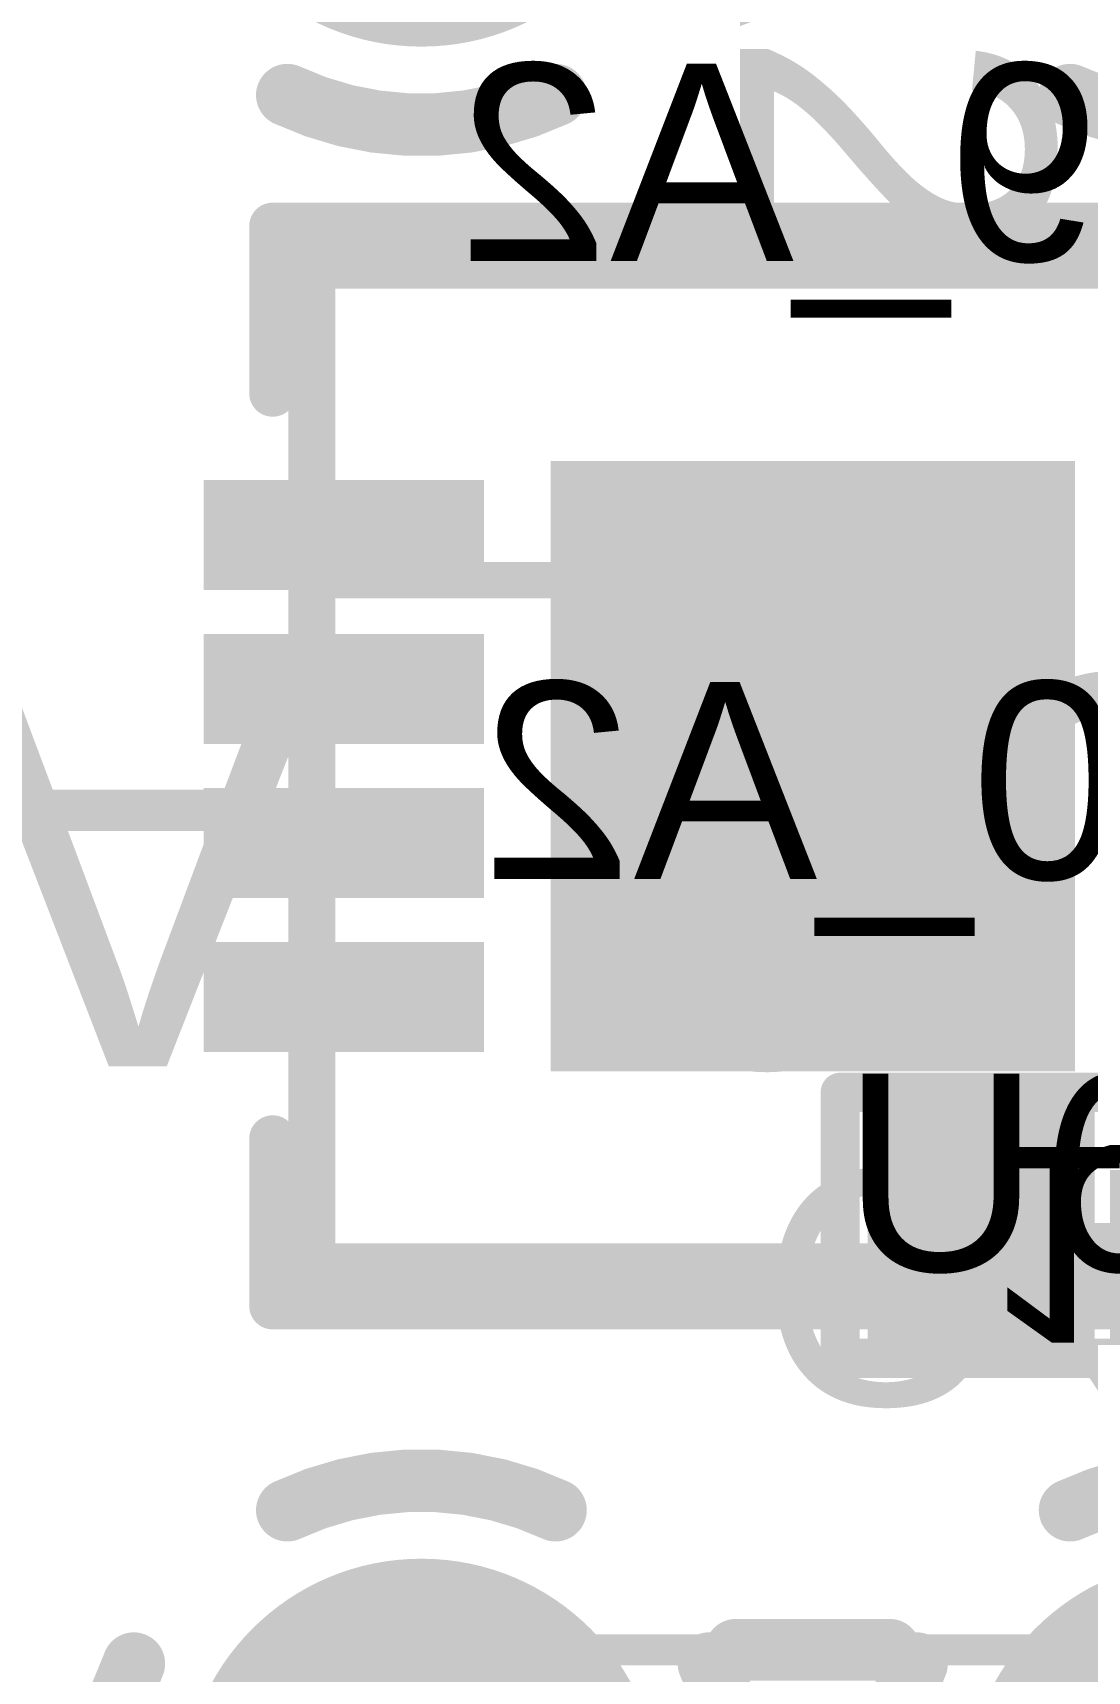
# Model space of a CAD drawing. Header units: inches. Extents: x -0.3 to 12.2, y -3.2 to 4.4.
# Drawn here: x 1.4054 to 1.5401, y 2.5575 to 2.7669 of the extents above; entities that cross this region are included whole.
import ezdxf

# ---------------------------------------------------------------- set-up
doc = ezdxf.new("R2010")
doc.units = ezdxf.units.IN
doc.header["$MEASUREMENT"] = 0
for name, color, linetype in [('Board Layer Stack Bottom Overlay', 54, 'Continuous'), ('Board Layer Stack Bottom Solder', 6, 'Continuous'), ('Bottom Assembly', 216, 'Continuous'), ('Bottom Layer_L8', 5, 'Continuous'), ('Bottom Paste', 16, 'Continuous'), ('FAB', 56, 'Continuous'), ('Inner_L3', 76, 'Continuous'), ('Inner_L6', 156, 'Continuous'), ('Multi-Layer', 9, 'Continuous'), ('Pad Holes', 156, 'Continuous'), ('Plane_L2', 76, 'Continuous'), ('Plane_L4', 136, 'Continuous'), ('Plane_L5', 16, 'Continuous'), ('Plane_L7', 216, 'Continuous'), ('Top Assembly', 6, 'Continuous'), ('Top Overlay', 2, 'Continuous'), ('Top Paste', 8, 'Continuous'), ('Top Solder', 216, 'Continuous'), ('TOP_L1', 1, 'Continuous')]:
    doc.layers.add(name, color=color, linetype=linetype)
doc.styles.add('Arial', font='', dxfattribs={"height": 0.2})
doc.styles.get('Arial').set_extended_font_data('Arial')

# ---------------------------------------------------------------- blocks, each defined once
blk = doc.blocks.new('SAMTEC_MMCX_J_P_H_ST_TH1_160')
at = {"layer": 'Board Layer Stack Bottom Solder'}
h = blk.add_hatch(color=6, dxfattribs=at)
edge = h.paths.add_edge_path()
edge.add_arc((-0.05, 0.05), 0.03054, 0, 360)
h = blk.add_hatch(color=6, dxfattribs=at)
edge = h.paths.add_edge_path()
edge.add_arc((-0.05, -0.05), 0.03054, 0, 360)
at = {"layer": 'Bottom Layer_L8'}
h = blk.add_hatch(color=5, dxfattribs=at)
edge = h.paths.add_edge_path()
edge.add_arc((-0.05, 0.05), 0.02654, 0, 360)
h = blk.add_hatch(color=5, dxfattribs=at)
edge = h.paths.add_edge_path()
edge.add_arc((-0.05, -0.05), 0.02654, 0, 360)
at = {"layer": 'Inner_L3'}
h = blk.add_hatch(color=76, dxfattribs=at)
edge = h.paths.add_edge_path()
edge.add_arc((-0.05, 0.05), 0.02654, 0, 360)
h = blk.add_hatch(color=76, dxfattribs=at)
edge = h.paths.add_edge_path()
edge.add_arc((-0.05, -0.05), 0.02654, 0, 360)
at = {"layer": 'Inner_L6'}
h = blk.add_hatch(color=156, dxfattribs=at)
edge = h.paths.add_edge_path()
edge.add_arc((-0.05, 0.05), 0.02654, 0, 360)
h = blk.add_hatch(color=156, dxfattribs=at)
edge = h.paths.add_edge_path()
edge.add_arc((-0.05, -0.05), 0.02654, 0, 360)
at = {"layer": 'Multi-Layer'}
h = blk.add_hatch(color=9, dxfattribs=at)
edge = h.paths.add_edge_path()
edge.add_arc((-0.05, 0.05), 0.02654, 0, 360)
h = blk.add_hatch(color=9, dxfattribs=at)
edge = h.paths.add_edge_path()
edge.add_arc((-0.05, -0.05), 0.02654, 0, 360)
at = {"layer": 'Pad Holes'}
h = blk.add_hatch(color=7, dxfattribs=at)
edge = h.paths.add_edge_path()
edge.add_arc((-0.05, 0.05), 0.01654, 0, 360)
h = blk.add_hatch(color=7, dxfattribs=at)
edge = h.paths.add_edge_path()
edge.add_arc((-0.05, -0.05), 0.01654, 0, 360)
at = {"layer": 'Top Solder'}
h = blk.add_hatch(color=216, dxfattribs=at)
edge = h.paths.add_edge_path()
edge.add_arc((-0.05, 0.05), 0.03054, 0, 360)
h = blk.add_hatch(color=216, dxfattribs=at)
edge = h.paths.add_edge_path()
edge.add_arc((-0.05, -0.05), 0.03054, 0, 360)
at = {"layer": 'TOP_L1'}
h = blk.add_hatch(color=1, dxfattribs=at)
edge = h.paths.add_edge_path()
edge.add_arc((-0.05, 0.05), 0.02654, 0, 360)
h = blk.add_hatch(color=1, dxfattribs=at)
edge = h.paths.add_edge_path()
edge.add_arc((-0.05, -0.05), 0.02654, 0, 360)
at = {"layer": 'Plane_L2'}
for points in [[(-0.08674, 0.03287, 0.008, 0.008, -0.221695), (-0.08674, 0.06713, 0.008, 0.008, 0)], [(-0.03287, 0.01326, 0.008, 0.008, -0.221695), (-0.06713, 0.01326, 0.008, 0.008, 0)], [(-0.06713, -0.01326, 0.008, 0.008, -0.221695), (-0.03287, -0.01326, 0.008, 0.008, 0)], [(-0.08674, -0.06713, 0.008, 0.008, -0.221695), (-0.08674, -0.03287, 0.008, 0.008, 0)], [(-0.03287, -0.08674, 0.008, 0.008, -0.221695), (-0.06713, -0.08674, 0.008, 0.008, 0)]]:
    blk.add_lwpolyline(points, format="xyseb", dxfattribs=at)
for points in [[(-0.08874, 0.03287, 0.004, 0.004, 1), (-0.08474, 0.03287, 0.004, 0.004, 1)], [(-0.06913, 0.01326, 0.004, 0.004, 1), (-0.06513, 0.01326, 0.004, 0.004, 1)], [(-0.06913, -0.01326, 0.004, 0.004, 1), (-0.06513, -0.01326, 0.004, 0.004, 1)], [(-0.08874, -0.03287, 0.004, 0.004, 1), (-0.08474, -0.03287, 0.004, 0.004, 1)], [(-0.08874, -0.06713, 0.004, 0.004, 1), (-0.08474, -0.06713, 0.004, 0.004, 1)], [(-0.06913, -0.08674, 0.004, 0.004, 1), (-0.06513, -0.08674, 0.004, 0.004, 1)]]:
    blk.add_lwpolyline(points, format="xyseb", close=True, dxfattribs=at)
at = {"layer": 'Plane_L4'}
for points in [[(-0.08674, 0.03287, 0.008, 0.008, -0.221695), (-0.08674, 0.06713, 0.008, 0.008, 0)], [(-0.03287, 0.01326, 0.008, 0.008, -0.221695), (-0.06713, 0.01326, 0.008, 0.008, 0)], [(-0.06713, -0.01326, 0.008, 0.008, -0.221695), (-0.03287, -0.01326, 0.008, 0.008, 0)], [(-0.08674, -0.06713, 0.008, 0.008, -0.221695), (-0.08674, -0.03287, 0.008, 0.008, 0)], [(-0.03287, -0.08674, 0.008, 0.008, -0.221695), (-0.06713, -0.08674, 0.008, 0.008, 0)]]:
    blk.add_lwpolyline(points, format="xyseb", dxfattribs=at)
for points in [[(-0.08874, 0.03287, 0.004, 0.004, 1), (-0.08474, 0.03287, 0.004, 0.004, 1)], [(-0.06913, 0.01326, 0.004, 0.004, 1), (-0.06513, 0.01326, 0.004, 0.004, 1)], [(-0.06913, -0.01326, 0.004, 0.004, 1), (-0.06513, -0.01326, 0.004, 0.004, 1)], [(-0.08874, -0.03287, 0.004, 0.004, 1), (-0.08474, -0.03287, 0.004, 0.004, 1)], [(-0.08874, -0.06713, 0.004, 0.004, 1), (-0.08474, -0.06713, 0.004, 0.004, 1)], [(-0.06913, -0.08674, 0.004, 0.004, 1), (-0.06513, -0.08674, 0.004, 0.004, 1)]]:
    blk.add_lwpolyline(points, format="xyseb", close=True, dxfattribs=at)
at = {"layer": 'Plane_L5'}
for points in [[(-0.08674, 0.03287, 0.008, 0.008, -0.221695), (-0.08674, 0.06713, 0.008, 0.008, 0)], [(-0.03287, 0.01326, 0.008, 0.008, -0.221695), (-0.06713, 0.01326, 0.008, 0.008, 0)], [(-0.06713, -0.01326, 0.008, 0.008, -0.221695), (-0.03287, -0.01326, 0.008, 0.008, 0)], [(-0.08674, -0.06713, 0.008, 0.008, -0.221695), (-0.08674, -0.03287, 0.008, 0.008, 0)], [(-0.03287, -0.08674, 0.008, 0.008, -0.221695), (-0.06713, -0.08674, 0.008, 0.008, 0)]]:
    blk.add_lwpolyline(points, format="xyseb", dxfattribs=at)
for points in [[(-0.08874, 0.03287, 0.004, 0.004, 1), (-0.08474, 0.03287, 0.004, 0.004, 1)], [(-0.06913, 0.01326, 0.004, 0.004, 1), (-0.06513, 0.01326, 0.004, 0.004, 1)], [(-0.06913, -0.01326, 0.004, 0.004, 1), (-0.06513, -0.01326, 0.004, 0.004, 1)], [(-0.08874, -0.03287, 0.004, 0.004, 1), (-0.08474, -0.03287, 0.004, 0.004, 1)], [(-0.08874, -0.06713, 0.004, 0.004, 1), (-0.08474, -0.06713, 0.004, 0.004, 1)], [(-0.06913, -0.08674, 0.004, 0.004, 1), (-0.06513, -0.08674, 0.004, 0.004, 1)]]:
    blk.add_lwpolyline(points, format="xyseb", close=True, dxfattribs=at)
at = {"layer": 'Plane_L7'}
for points in [[(-0.08674, 0.03287, 0.008, 0.008, -0.221695), (-0.08674, 0.06713, 0.008, 0.008, 0)], [(-0.03287, 0.01326, 0.008, 0.008, -0.221695), (-0.06713, 0.01326, 0.008, 0.008, 0)], [(-0.06713, -0.01326, 0.008, 0.008, -0.221695), (-0.03287, -0.01326, 0.008, 0.008, 0)], [(-0.08674, -0.06713, 0.008, 0.008, -0.221695), (-0.08674, -0.03287, 0.008, 0.008, 0)], [(-0.03287, -0.08674, 0.008, 0.008, -0.221695), (-0.06713, -0.08674, 0.008, 0.008, 0)]]:
    blk.add_lwpolyline(points, format="xyseb", dxfattribs=at)
for points in [[(-0.08874, 0.03287, 0.004, 0.004, 1), (-0.08474, 0.03287, 0.004, 0.004, 1)], [(-0.06913, 0.01326, 0.004, 0.004, 1), (-0.06513, 0.01326, 0.004, 0.004, 1)], [(-0.06913, -0.01326, 0.004, 0.004, 1), (-0.06513, -0.01326, 0.004, 0.004, 1)], [(-0.08874, -0.03287, 0.004, 0.004, 1), (-0.08474, -0.03287, 0.004, 0.004, 1)], [(-0.08874, -0.06713, 0.004, 0.004, 1), (-0.08474, -0.06713, 0.004, 0.004, 1)], [(-0.06913, -0.08674, 0.004, 0.004, 1), (-0.06513, -0.08674, 0.004, 0.004, 1)]]:
    blk.add_lwpolyline(points, format="xyseb", close=True, dxfattribs=at)
at = {"layer": 'Top Assembly'}
for points in [[(-0.0689, -0.0689, 0.00394, 0.00394, 0), (-0.0689, 0.0689, 0.00394, 0.00394, 0)], [(0.0689, -0.0689, 0.00394, 0.00394, 0), (-0.0689, -0.0689, 0.00394, 0.00394, 0)]]:
    blk.add_lwpolyline(points, format="xyseb", dxfattribs=at)
blk.add_lwpolyline([(-0.06988, -0.0689, 0.00197, 0.00197, 1), (-0.06791, -0.0689, 0.00197, 0.00197, 1)], format="xyseb", close=True, dxfattribs=at)
blk.add_lwpolyline([(-0.06988, -0.0689, 0.00197, 0.00197, 1), (-0.06791, -0.0689, 0.00197, 0.00197, 1)], format="xyseb", close=True, dxfattribs=at)
at = {"layer": 'Top Overlay'}
blk.add_lwpolyline([(-0.0689, -0.00984, 0.00787, 0.00787, 0), (-0.0689, 0.00984, 0.00787, 0.00787, 0)], format="xyseb", dxfattribs=at)
for points in [[(-0.07087, 0.00984, 0.00394, 0.00394, 1), (-0.06693, 0.00984, 0.00394, 0.00394, 1)], [(-0.07087, -0.00984, 0.00394, 0.00394, 1), (-0.06693, -0.00984, 0.00394, 0.00394, 1)]]:
    blk.add_lwpolyline(points, format="xyseb", close=True, dxfattribs=at)
blk = doc.blocks.new('SAMTEC_MMCX_J_P_H_ST_TH1_208')
at = {"layer": 'Board Layer Stack Bottom Solder'}
h = blk.add_hatch(color=6, dxfattribs=at)
edge = h.paths.add_edge_path()
edge.add_arc((0.05, 0.05), 0.03054, 0, 360)
h = blk.add_hatch(color=6, dxfattribs=at)
edge = h.paths.add_edge_path()
edge.add_arc((0.05, -0.05), 0.03054, 0, 360)
at = {"layer": 'Top Solder'}
h = blk.add_hatch(color=216, dxfattribs=at)
edge = h.paths.add_edge_path()
edge.add_arc((0.05, 0.05), 0.03054, 0, 360)
h = blk.add_hatch(color=216, dxfattribs=at)
edge = h.paths.add_edge_path()
edge.add_arc((0.05, -0.05), 0.03054, 0, 360)
at = {"layer": 'Plane_L2'}
for points in [[(0.08674, 0.06713, 0.008, 0.008, -0.221695), (0.08674, 0.03287, 0.008, 0.008, 0)], [(0.08674, -0.03287, 0.008, 0.008, -0.221695), (0.08674, -0.06713, 0.008, 0.008, 0)]]:
    blk.add_lwpolyline(points, format="xyseb", dxfattribs=at)
for points in [[(0.08474, 0.03287, 0.004, 0.004, 1), (0.08874, 0.03287, 0.004, 0.004, 1)], [(0.08474, -0.03287, 0.004, 0.004, 1), (0.08874, -0.03287, 0.004, 0.004, 1)], [(0.08474, -0.06713, 0.004, 0.004, 1), (0.08874, -0.06713, 0.004, 0.004, 1)]]:
    blk.add_lwpolyline(points, format="xyseb", close=True, dxfattribs=at)
at = {"layer": 'Plane_L4'}
for points in [[(0.08674, 0.06713, 0.008, 0.008, -0.221695), (0.08674, 0.03287, 0.008, 0.008, 0)], [(0.08674, -0.03287, 0.008, 0.008, -0.221695), (0.08674, -0.06713, 0.008, 0.008, 0)]]:
    blk.add_lwpolyline(points, format="xyseb", dxfattribs=at)
for points in [[(0.08474, 0.03287, 0.004, 0.004, 1), (0.08874, 0.03287, 0.004, 0.004, 1)], [(0.08474, -0.03287, 0.004, 0.004, 1), (0.08874, -0.03287, 0.004, 0.004, 1)], [(0.08474, -0.06713, 0.004, 0.004, 1), (0.08874, -0.06713, 0.004, 0.004, 1)]]:
    blk.add_lwpolyline(points, format="xyseb", close=True, dxfattribs=at)
at = {"layer": 'Plane_L5'}
for points in [[(0.08674, 0.06713, 0.008, 0.008, -0.221695), (0.08674, 0.03287, 0.008, 0.008, 0)], [(0.08674, -0.03287, 0.008, 0.008, -0.221695), (0.08674, -0.06713, 0.008, 0.008, 0)]]:
    blk.add_lwpolyline(points, format="xyseb", dxfattribs=at)
for points in [[(0.08474, 0.03287, 0.004, 0.004, 1), (0.08874, 0.03287, 0.004, 0.004, 1)], [(0.08474, -0.03287, 0.004, 0.004, 1), (0.08874, -0.03287, 0.004, 0.004, 1)], [(0.08474, -0.06713, 0.004, 0.004, 1), (0.08874, -0.06713, 0.004, 0.004, 1)]]:
    blk.add_lwpolyline(points, format="xyseb", close=True, dxfattribs=at)
at = {"layer": 'Plane_L7'}
for points in [[(0.08674, 0.06713, 0.008, 0.008, -0.221695), (0.08674, 0.03287, 0.008, 0.008, 0)], [(0.08674, -0.03287, 0.008, 0.008, -0.221695), (0.08674, -0.06713, 0.008, 0.008, 0)]]:
    blk.add_lwpolyline(points, format="xyseb", dxfattribs=at)
for points in [[(0.08474, 0.03287, 0.004, 0.004, 1), (0.08874, 0.03287, 0.004, 0.004, 1)], [(0.08474, -0.03287, 0.004, 0.004, 1), (0.08874, -0.03287, 0.004, 0.004, 1)], [(0.08474, -0.06713, 0.004, 0.004, 1), (0.08874, -0.06713, 0.004, 0.004, 1)]]:
    blk.add_lwpolyline(points, format="xyseb", close=True, dxfattribs=at)
at = {"layer": 'Top Assembly', "style": 'Arial'}
blk.add_text('J8_A2', height=0.04, dxfattribs=at).set_placement((-0.04931, -0.0093))
blk = doc.blocks.new('CP_8_2_ADI_229')
at = {"layer": 'Top Paste'}
for points in [[(-0.0315, 0.037), (0.0315, 0.037), (0.0315, -0.037), (-0.0315, -0.037)], [(0.044, 0.03454), (0.07581, 0.03454), (0.07581, 0.02451), (0.044, 0.02451)], [(0.044, 0.01486), (0.07581, 0.01486), (0.07581, 0.00483), (0.044, 0.00483)], [(0.044, -0.00483), (0.07581, -0.00483), (0.07581, -0.01486), (0.044, -0.01486)], [(0.044, -0.02451), (0.07581, -0.02451), (0.07581, -0.03454), (0.044, -0.03454)]]:
    blk.add_hatch(color=8, dxfattribs=at).paths.add_polyline_path(points)
at = {"layer": 'Top Solder'}
for points in [[(-0.0335, 0.039), (0.0335, 0.039), (0.0335, -0.039), (-0.0335, -0.039)], [(0.042, 0.03654), (0.07781, 0.03654), (0.07781, 0.02251), (0.042, 0.02251)], [(0.042, 0.01686), (0.07781, 0.01686), (0.07781, 0.00283), (0.042, 0.00283)], [(0.042, -0.00283), (0.07781, -0.00283), (0.07781, -0.01686), (0.042, -0.01686)], [(0.042, -0.02251), (0.07781, -0.02251), (0.07781, -0.03654), (0.042, -0.03654)]]:
    blk.add_hatch(color=216, dxfattribs=at).paths.add_polyline_path(points)
at = {"layer": 'TOP_L1'}
for points in [[(-0.0315, 0.037), (0.0315, 0.037), (0.0315, -0.037), (-0.0315, -0.037)], [(0.044, 0.03454), (0.07581, 0.03454), (0.07581, 0.02451), (0.044, 0.02451)], [(0.044, 0.01486), (0.07581, 0.01486), (0.07581, 0.00483), (0.044, 0.00483)], [(0.044, -0.00483), (0.07581, -0.00483), (0.07581, -0.01486), (0.044, -0.01486)], [(0.044, -0.02451), (0.07581, -0.02451), (0.07581, -0.03454), (0.044, -0.03454)]]:
    blk.add_hatch(color=1, dxfattribs=at).paths.add_polyline_path(points)
at = {"layer": 'Top Assembly'}
for points in [[(0.064, 0.064, 0.006, 0.006, 0), (-0.064, 0.064, 0.006, 0.006, 0)], [(0.064, 0.064, 0.006, 0.006, 0), (0.064, -0.064, 0.006, 0.006, 0)], [(0.064, -0.064, 0.006, 0.006, 0), (-0.064, -0.064, 0.006, 0.006, 0)]]:
    blk.add_lwpolyline(points, format="xyseb", dxfattribs=at)
for points in [[(0.0625, 0.064, 0.003, 0.003, 1), (0.0655, 0.064, 0.003, 0.003, 1)], [(0.0625, 0.064, 0.003, 0.003, 1), (0.0655, 0.064, 0.003, 0.003, 1)], [(0.0625, -0.064, 0.003, 0.003, 1), (0.0655, -0.064, 0.003, 0.003, 1)], [(0.0625, -0.064, 0.003, 0.003, 1), (0.0655, -0.064, 0.003, 0.003, 1)]]:
    blk.add_lwpolyline(points, format="xyseb", close=True, dxfattribs=at)
at = {"layer": 'Top Overlay'}
for points in [[(0.069, 0.069, 0.006, 0.006, 0), (-0.069, 0.069, 0.006, 0.006, 0)], [(0.069, 0.069, 0.006, 0.006, 0), (0.069, 0.04764, 0.006, 0.006, 0)], [(0.069, -0.04764, 0.006, 0.006, 0), (0.069, -0.069, 0.006, 0.006, 0)], [(0.069, -0.069, 0.006, 0.006, 0), (-0.069, -0.069, 0.006, 0.006, 0)]]:
    blk.add_lwpolyline(points, format="xyseb", dxfattribs=at)
for points in [[(0.0675, 0.069, 0.003, 0.003, 1), (0.0705, 0.069, 0.003, 0.003, 1)], [(0.0675, 0.069, 0.003, 0.003, 1), (0.0705, 0.069, 0.003, 0.003, 1)], [(0.0675, 0.04764, 0.003, 0.003, 1), (0.0705, 0.04764, 0.003, 0.003, 1)], [(0.0675, -0.04764, 0.003, 0.003, 1), (0.0705, -0.04764, 0.003, 0.003, 1)], [(0.0675, -0.069, 0.003, 0.003, 1), (0.0705, -0.069, 0.003, 0.003, 1)], [(0.0675, -0.069, 0.003, 0.003, 1), (0.0705, -0.069, 0.003, 0.003, 1)]]:
    blk.add_lwpolyline(points, format="xyseb", close=True, dxfattribs=at)
at = {"layer": 'Top Assembly', "style": 'Arial'}
blk.add_text('U6_A2', height=0.05, dxfattribs=at).set_placement((-0.06533, -0.01161))
blk = doc.blocks.new('C0402_B_248')
at = {"layer": 'Board Layer Stack Bottom Solder'}
blk.add_hatch(color=6, dxfattribs=at).paths.add_polyline_path([(-0.004, 0.0145), (-0.004, -0.0145), (-0.033, -0.0145), (-0.033, 0.0145)])
at = {"layer": 'Bottom Layer_L8'}
blk.add_hatch(color=5, dxfattribs=at).paths.add_polyline_path([(-0.006, 0.0125), (-0.006, -0.0125), (-0.031, -0.0125), (-0.031, 0.0125)])
at = {"layer": 'Bottom Paste'}
blk.add_hatch(color=16, dxfattribs=at).paths.add_polyline_path([(-0.006, 0.0125), (-0.006, -0.0125), (-0.031, -0.0125), (-0.031, 0.0125)])
at = {"layer": 'Board Layer Stack Bottom Overlay'}
for points in [[(-0.0365, -0.017, 0.005, 0.005, 0), (-0.0365, 0.017, 0.005, 0.005, 0)], [(-0.0365, 0.017, 0.005, 0.005, 0), (0.0395, 0.017, 0.005, 0.005, 0)], [(-0.0365, -0.017, 0.005, 0.005, 0), (0.0365, -0.017, 0.005, 0.005, 0)]]:
    blk.add_lwpolyline(points, format="xyseb", dxfattribs=at)
for points in [[(-0.03775, 0.017, 0.0025, 0.0025, 1), (-0.03525, 0.017, 0.0025, 0.0025, 1)], [(-0.03775, 0.017, 0.0025, 0.0025, 1), (-0.03525, 0.017, 0.0025, 0.0025, 1)], [(-0.03775, -0.017, 0.0025, 0.0025, 1), (-0.03525, -0.017, 0.0025, 0.0025, 1)], [(-0.03775, -0.017, 0.0025, 0.0025, 1), (-0.03525, -0.017, 0.0025, 0.0025, 1)]]:
    blk.add_lwpolyline(points, format="xyseb", close=True, dxfattribs=at)
at = {"layer": 'Bottom Assembly'}
for points in [[(-0.0365, -0.017, 0.005, 0.005, 0), (-0.0365, 0.017, 0.005, 0.005, 0)], [(-0.0365, 0.017, 0.005, 0.005, 0), (0.0395, 0.017, 0.005, 0.005, 0)], [(-0.0365, -0.017, 0.005, 0.005, 0), (0.0395, -0.017, 0.005, 0.005, 0)]]:
    blk.add_lwpolyline(points, format="xyseb", dxfattribs=at)
for points in [[(-0.03775, 0.017, 0.0025, 0.0025, 1), (-0.03525, 0.017, 0.0025, 0.0025, 1)], [(-0.03775, 0.017, 0.0025, 0.0025, 1), (-0.03525, 0.017, 0.0025, 0.0025, 1)], [(-0.03775, -0.017, 0.0025, 0.0025, 1), (-0.03525, -0.017, 0.0025, 0.0025, 1)], [(-0.03775, -0.017, 0.0025, 0.0025, 1), (-0.03525, -0.017, 0.0025, 0.0025, 1)]]:
    blk.add_lwpolyline(points, format="xyseb", close=True, dxfattribs=at)
at = {"layer": 'Bottom Assembly', "style": 'Arial', "text_generation_flag": 2}
blk.add_text('C40_A2', height=0.03, rotation=180, dxfattribs=at).set_placement((-0.04683, 0.00707))
at = {"layer": 'FAB', "style": 'Arial', "text_generation_flag": 2}
blk.add_text('1', height=0.025, rotation=180, dxfattribs=at).set_placement((-0.0185, 0.01))

msp = doc.modelspace()

# ---------------------------------------------------------------- block references
for name, p, rotation in [('SAMTEC_MMCX_J_P_H_ST_TH1_208', (1.505, 2.84567), 270), ('CP_8_2_ADI_229', (1.505, 2.67319), 180), ('SAMTEC_MMCX_J_P_H_ST_TH1_160', (1.505, 2.49134), 270)]:
    msp.add_blockref(name, p, dxfattribs=dict(rotation=rotation))
msp.add_blockref('C0402_B_248', (1.545, 2.61449))

# ---------------------------------------------------------------- texts
at = {"layer": 'Board Layer Stack Bottom Overlay', "style": 'Arial', "text_generation_flag": 2}
for s, p in [('C39_A2', (1.58673, 2.73775)), ('C40_A2', (1.58973, 2.65875))]:
    msp.add_text(s, height=0.025197, dxfattribs=at).set_placement(p)
at = {"layer": 'Top Overlay', "style": 'Arial'}
msp.add_text('U6_A2', height=0.025197, dxfattribs=at).set_placement((1.50867, 2.60866))

doc.saveas('drawing.dxf')
